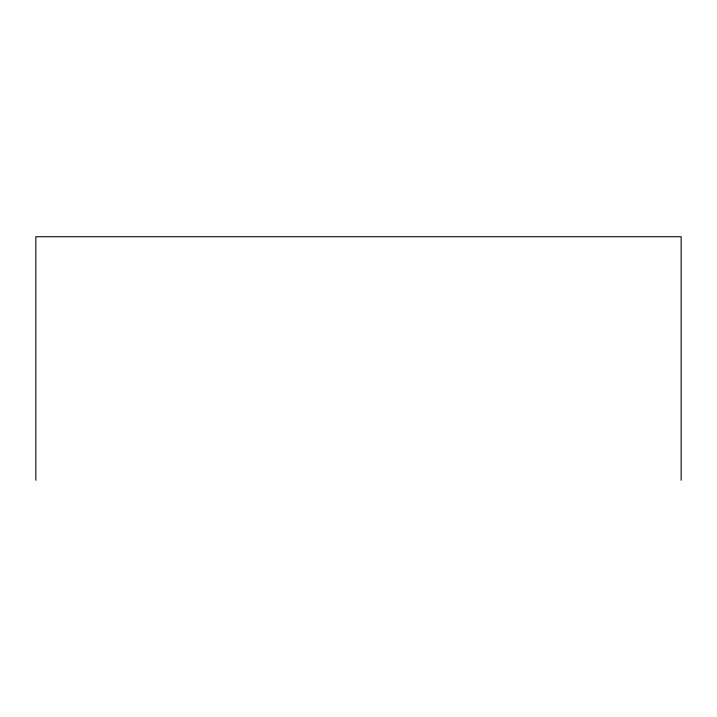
<?xml version="1.0" encoding="UTF-8"?>
<svg xmlns="http://www.w3.org/2000/svg" width="717" height="717" viewBox="0 0 717 717"><rect width="100%" height="100%" fill="white"/><g stroke="black" fill="none" stroke-linecap="round" stroke-linejoin="round"><path stroke-width="1.08" d="M681.15 480.273L681.15 236.727L35.85 236.727L35.85 480.273"/></g></svg>
